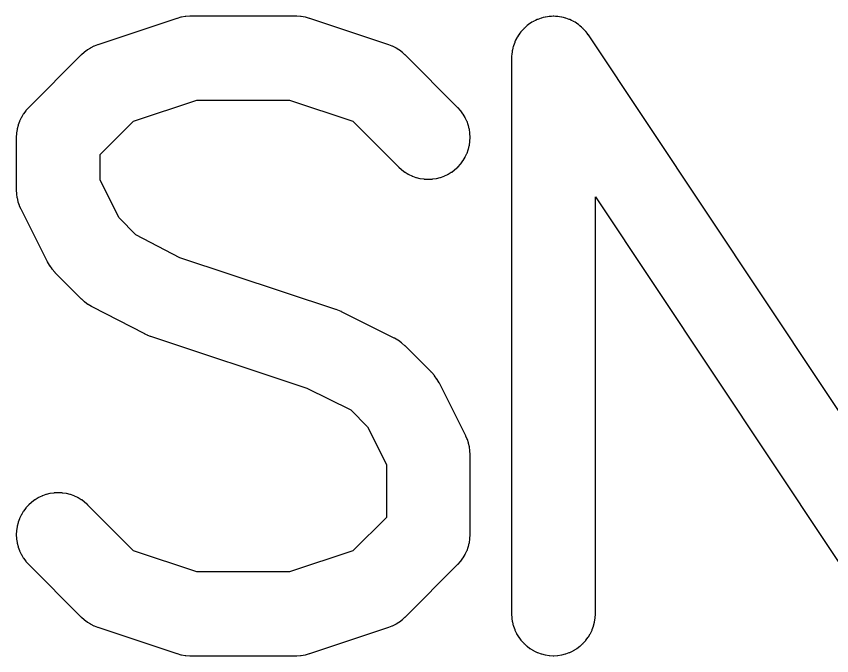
# Model space of a CAD drawing. Header units: inches. Extents: x -0.5 to 10, y -2.4 to 3.9.
# Drawn here: x 0.9446 to 1.0312, y -2.1305 to -2.0625 of the extents above; entities that cross this region are included whole.
import ezdxf

# ---------------------------------------------------------------- set-up
doc = ezdxf.new("R2010")
doc.units = ezdxf.units.IN

msp = doc.modelspace()

# ---------------------------------------------------------------- linework, layer by layer
msp.add_lwpolyline([(0.980296, -2.073689), (0.985153, -2.078547), (0.985164, -2.078557), (0.985171, -2.078564), (0.985458, -2.078824), (0.985478, -2.078841), (0.985496, -2.078855), (0.985808, -2.079086), (0.985827, -2.0791), (0.985848, -2.079113), (0.986181, -2.079312), (0.986202, -2.079324), (0.986224, -2.079336), (0.986575, -2.079501), (0.986594, -2.07951), (0.98662, -2.07952), (0.986985, -2.079651), (0.987006, -2.079658), (0.987032, -2.079665), (0.987408, -2.079759), (0.987432, -2.079765), (0.987456, -2.079769), (0.987839, -2.079826), (0.987862, -2.079828), (0.987888, -2.07983), (0.988275, -2.079849), (0.9883, -2.07985), (0.988325, -2.079849), (0.988712, -2.07983), (0.988738, -2.079828), (0.988761, -2.079826), (0.989144, -2.079769), (0.989168, -2.079765), (0.989192, -2.079759), (0.989568, -2.079665), (0.989594, -2.079658), (0.989615, -2.079651), (0.98998, -2.07952), (0.990006, -2.07951), (0.990025, -2.079501), (0.990376, -2.079336), (0.990398, -2.079324), (0.990419, -2.079312), (0.990752, -2.079113), (0.990773, -2.0791), (0.990792, -2.079086), (0.991104, -2.078855), (0.991122, -2.078841), (0.991142, -2.078824), (0.991429, -2.078564), (0.991447, -2.078547), (0.991464, -2.078529), (0.991724, -2.078242), (0.991741, -2.078222), (0.991755, -2.078204), (0.991986, -2.077892), (0.992, -2.077873), (0.992013, -2.077852), (0.992212, -2.077519), (0.992224, -2.077498), (0.992236, -2.077476), (0.992401, -2.077125), (0.99241, -2.077106), (0.99242, -2.07708), (0.992551, -2.076715), (0.992558, -2.076694), (0.992565, -2.076668), (0.992659, -2.076292), (0.992665, -2.076268), (0.992669, -2.076244), (0.992726, -2.075861), (0.992728, -2.075838), (0.99273, -2.075812), (0.992749, -2.075425), (0.99275, -2.0754), (0.992749, -2.075375), (0.99273, -2.074988), (0.992728, -2.074962), (0.992726, -2.074939), (0.992669, -2.074556), (0.992665, -2.074532), (0.992659, -2.074508), (0.992565, -2.074132), (0.992558, -2.074106), (0.992551, -2.074085), (0.99242, -2.07372), (0.99241, -2.073694), (0.992401, -2.073675), (0.992236, -2.073324), (0.992224, -2.073302), (0.992212, -2.073281), (0.992013, -2.072948), (0.992, -2.072927), (0.991986, -2.072908), (0.991755, -2.072596), (0.991741, -2.072578), (0.991724, -2.072558), (0.991464, -2.072271), (0.991457, -2.072264), (0.991447, -2.072253), (0.985847, -2.066653), (0.985836, -2.066643), (0.98583, -2.066637), (0.985559, -2.066391), (0.985542, -2.066376), (0.985524, -2.066361), (0.985231, -2.066141), (0.985212, -2.066127), (0.985193, -2.066114), (0.984882, -2.065922), (0.984861, -2.06591), (0.984841, -2.065899), (0.984513, -2.065737), (0.984495, -2.065728), (0.984471, -2.065718), (0.984129, -2.065586), (0.984114, -2.065581), (0.984107, -2.065578), (0.975707, -2.062778), (0.975699, -2.062776), (0.975682, -2.062771), (0.975273, -2.062658), (0.975249, -2.062652), (0.975249, -2.062652), (0.975221, -2.062647), (0.974803, -2.062579), (0.974774, -2.062575), (0.974774, -2.062575), (0.97475, -2.062573), (0.974327, -2.062551), (0.974309, -2.06255), (0.9743, -2.06255), (0.963, -2.06255), (0.962991, -2.06255), (0.962973, -2.062551), (0.96255, -2.062573), (0.962526, -2.062575), (0.962526, -2.062575), (0.962497, -2.062579), (0.962079, -2.062647), (0.962051, -2.062652), (0.962051, -2.062652), (0.962027, -2.062658), (0.961618, -2.062771), (0.961601, -2.062776), (0.961593, -2.062778), (0.953193, -2.065578), (0.953186, -2.065581), (0.953171, -2.065586), (0.952829, -2.065718), (0.952805, -2.065728), (0.952787, -2.065737), (0.952459, -2.065899), (0.952439, -2.06591), (0.952418, -2.065922), (0.952107, -2.066114), (0.952088, -2.066127), (0.952069, -2.066141), (0.951776, -2.066361), (0.951758, -2.066376), (0.951741, -2.066391), (0.95147, -2.066637), (0.951464, -2.066643), (0.951453, -2.066653), (0.945853, -2.072253), (0.945843, -2.072264), (0.945836, -2.072271), (0.945576, -2.072558), (0.945559, -2.072578), (0.945545, -2.072596), (0.945314, -2.072908), (0.9453, -2.072927), (0.945287, -2.072948), (0.945088, -2.073281), (0.945076, -2.073302), (0.945064, -2.073324), (0.944899, -2.073675), (0.94489, -2.073694), (0.94488, -2.07372), (0.944749, -2.074085), (0.944742, -2.074106), (0.944735, -2.074132), (0.944641, -2.074508), (0.944635, -2.074532), (0.944631, -2.074556), (0.944574, -2.074939), (0.944572, -2.074962), (0.94457, -2.074988), (0.944551, -2.075375), (0.94455, -2.07539), (0.94455, -2.0754), (0.94455, -2.081), (0.94455, -2.081011), (0.944551, -2.081023), (0.944568, -2.081389), (0.944569, -2.081414), (0.944572, -2.081435), (0.944623, -2.081798), (0.944626, -2.08182), (0.944631, -2.081843), (0.944715, -2.0822), (0.944722, -2.082225), (0.944728, -2.082244), (0.944845, -2.082591), (0.944852, -2.082611), (0.944862, -2.082634), (0.94501, -2.082969), (0.945018, -2.082986), (0.94502, -2.08299), (0.94782, -2.08859), (0.947824, -2.088597), (0.947832, -2.088614), (0.948042, -2.088982), (0.948054, -2.089002), (0.948054, -2.089002), (0.948071, -2.089027), (0.948318, -2.08937), (0.948335, -2.089393), (0.948335, -2.089393), (0.948352, -2.089412), (0.948635, -2.089727), (0.948644, -2.089737), (0.948653, -2.089747), (0.951453, -2.092547), (0.951463, -2.092556), (0.951472, -2.092564), (0.951772, -2.092835), (0.95179, -2.09285), (0.95179, -2.09285), (0.951812, -2.092868), (0.952139, -2.093107), (0.952159, -2.093121), (0.952159, -2.093121), (0.952182, -2.093135), (0.952531, -2.093339), (0.952541, -2.093345), (0.952554, -2.093352), (0.958154, -2.096252), (0.95817, -2.09626), (0.958171, -2.09626), (0.958454, -2.096393), (0.95847, -2.0964), (0.95849, -2.096408), (0.958782, -2.096518), (0.958792, -2.096521), (0.9588, -2.096524), (0.975396, -2.102023), (0.980064, -2.104357), (0.981843, -2.106136), (0.98385, -2.110151), (0.98385, -2.115757), (0.980296, -2.119311), (0.973578, -2.12155), (0.963722, -2.12155), (0.957004, -2.119311), (0.952147, -2.114453), (0.952136, -2.114443), (0.952129, -2.114436), (0.951842, -2.114176), (0.951822, -2.114159), (0.951804, -2.114145), (0.951492, -2.113914), (0.951473, -2.1139), (0.951452, -2.113887), (0.951119, -2.113688), (0.951098, -2.113676), (0.951076, -2.113664), (0.950725, -2.113499), (0.950706, -2.11349), (0.95068, -2.11348), (0.950315, -2.113349), (0.950294, -2.113342), (0.950268, -2.113335), (0.949892, -2.113241), (0.949868, -2.113235), (0.949844, -2.113231), (0.949461, -2.113174), (0.949438, -2.113172), (0.949412, -2.11317), (0.949025, -2.113151), (0.949, -2.11315), (0.948975, -2.113151), (0.948588, -2.11317), (0.948562, -2.113172), (0.948539, -2.113174), (0.948156, -2.113231), (0.948132, -2.113235), (0.948108, -2.113241), (0.947732, -2.113335), (0.947706, -2.113342), (0.947685, -2.113349), (0.94732, -2.11348), (0.947294, -2.11349), (0.947275, -2.113499), (0.946924, -2.113664), (0.946902, -2.113676), (0.946881, -2.113688), (0.946548, -2.113887), (0.946527, -2.1139), (0.946508, -2.113914), (0.946196, -2.114145), (0.946178, -2.114159), (0.946158, -2.114176), (0.945871, -2.114436), (0.945853, -2.114453), (0.945836, -2.114471), (0.945576, -2.114758), (0.945559, -2.114778), (0.945545, -2.114796), (0.945314, -2.115108), (0.9453, -2.115127), (0.945287, -2.115148), (0.945088, -2.115481), (0.945076, -2.115502), (0.945064, -2.115524), (0.944899, -2.115875), (0.94489, -2.115894), (0.94488, -2.11592), (0.944749, -2.116285), (0.944742, -2.116306), (0.944735, -2.116332), (0.944641, -2.116708), (0.944635, -2.116732), (0.944631, -2.116756), (0.944574, -2.117139), (0.944572, -2.117162), (0.94457, -2.117188), (0.944551, -2.117575), (0.94455, -2.1176), (0.944551, -2.117625), (0.94457, -2.118012), (0.944572, -2.118038), (0.944574, -2.118061), (0.944631, -2.118444), (0.944635, -2.118468), (0.944641, -2.118492), (0.944735, -2.118868), (0.944742, -2.118894), (0.944749, -2.118915), (0.94488, -2.11928), (0.94489, -2.119306), (0.944899, -2.119325), (0.945064, -2.119676), (0.945076, -2.119698), (0.945088, -2.119719), (0.945287, -2.120052), (0.9453, -2.120073), (0.945314, -2.120092), (0.945545, -2.120404), (0.945559, -2.120422), (0.945576, -2.120442), (0.945836, -2.120729), (0.945843, -2.120736), (0.945853, -2.120747), (0.951453, -2.126347), (0.951464, -2.126357), (0.95147, -2.126363), (0.951741, -2.126609), (0.951758, -2.126624), (0.951776, -2.126639), (0.952069, -2.126859), (0.952088, -2.126873), (0.952107, -2.126886), (0.952418, -2.127078), (0.952439, -2.12709), (0.952459, -2.127101), (0.952787, -2.127263), (0.952805, -2.127272), (0.952829, -2.127282), (0.953171, -2.127414), (0.953186, -2.127419), (0.953193, -2.127422), (0.961593, -2.130222), (0.961601, -2.130224), (0.961618, -2.130229), (0.962027, -2.130342), (0.962051, -2.130348), (0.962051, -2.130348), (0.962079, -2.130353), (0.962497, -2.130421), (0.962526, -2.130425), (0.962526, -2.130425), (0.96255, -2.130427), (0.962973, -2.130449), (0.962991, -2.13045), (0.963, -2.13045), (0.9743, -2.13045), (0.974309, -2.13045), (0.974327, -2.130449), (0.97475, -2.130427), (0.974774, -2.130425), (0.974774, -2.130425), (0.974803, -2.130421), (0.975221, -2.130353), (0.975249, -2.130348), (0.975249, -2.130348), (0.975273, -2.130342), (0.975682, -2.130229), (0.975699, -2.130224), (0.975707, -2.130222), (0.984107, -2.127422), (0.984114, -2.127419), (0.984129, -2.127414), (0.984471, -2.127282), (0.984495, -2.127272), (0.984513, -2.127263), (0.984841, -2.127101), (0.984861, -2.12709), (0.984882, -2.127078), (0.985193, -2.126886), (0.985212, -2.126873), (0.985231, -2.126859), (0.985524, -2.126639), (0.985542, -2.126624), (0.985559, -2.126609), (0.98583, -2.126363), (0.985836, -2.126357), (0.985847, -2.126347), (0.991447, -2.120747), (0.991457, -2.120736), (0.991464, -2.120729), (0.991724, -2.120442), (0.991741, -2.120422), (0.991755, -2.120404), (0.991986, -2.120092), (0.992, -2.120073), (0.992013, -2.120052), (0.992212, -2.119719), (0.992224, -2.119698), (0.992236, -2.119676), (0.992401, -2.119325), (0.99241, -2.119306), (0.99242, -2.11928), (0.992551, -2.118915), (0.992558, -2.118894), (0.992565, -2.118868), (0.992659, -2.118492), (0.992665, -2.118468), (0.992669, -2.118444), (0.992726, -2.118061), (0.992728, -2.118038), (0.99273, -2.118012), (0.992749, -2.117625), (0.99275, -2.11761), (0.99275, -2.1176), (0.99275, -2.1091), (0.99275, -2.109089), (0.992749, -2.109077), (0.992732, -2.108711), (0.992731, -2.108686), (0.992728, -2.108665), (0.992677, -2.108302), (0.992674, -2.10828), (0.992669, -2.108257), (0.992585, -2.1079), (0.992578, -2.107875), (0.992572, -2.107856), (0.992455, -2.107509), (0.992448, -2.107489), (0.992438, -2.107466), (0.99229, -2.107131), (0.992282, -2.107114), (0.99228, -2.10711), (0.98948, -2.10151), (0.989476, -2.101503), (0.989468, -2.101486), (0.989258, -2.101118), (0.989246, -2.101098), (0.989246, -2.101098), (0.989229, -2.101073), (0.988982, -2.10073), (0.988965, -2.100707), (0.988965, -2.100707), (0.988948, -2.100688), (0.988665, -2.100373), (0.988656, -2.100363), (0.988647, -2.100353), (0.985847, -2.097553), (0.985837, -2.097544), (0.985827, -2.097535), (0.985512, -2.097252), (0.985493, -2.097235), (0.985493, -2.097235), (0.98547, -2.097218), (0.985127, -2.096971), (0.985102, -2.096954), (0.985102, -2.096954), (0.985082, -2.096942), (0.984714, -2.096732), (0.984697, -2.096724), (0.98469, -2.09672), (0.97909, -2.09392), (0.979076, -2.093913), (0.979057, -2.093905), (0.978533, -2.093688), (0.978515, -2.093681), (0.9785, -2.093676), (0.961934, -2.088187), (0.957259, -2.085766), (0.955457, -2.083964), (0.95345, -2.079949), (0.95345, -2.077243), (0.957004, -2.073689), (0.963722, -2.07145), (0.973578, -2.07145)], close=True)
msp.add_lwpolyline([(1.03645, -2.111292), (1.005304, -2.064533), (1.005303, -2.064533), (1.005303, -2.064533), (1.0053, -2.064528), (1.0053, -2.064527), (1.005286, -2.064508), (1.005172, -2.064355), (1.005059, -2.064201), (1.005044, -2.064182), (1.005044, -2.064182), (1.00504, -2.064177), (1.005024, -2.064158), (1.004896, -2.064017), (1.004768, -2.063876), (1.004751, -2.063858), (1.004751, -2.063858), (1.004747, -2.063853), (1.004729, -2.063836), (1.004588, -2.063708), (1.004447, -2.06358), (1.004428, -2.063564), (1.004428, -2.063564), (1.004423, -2.06356), (1.004422, -2.063559), (1.004404, -2.063545), (1.004251, -2.063431), (1.004098, -2.063318), (1.004078, -2.063304), (1.004077, -2.063303), (1.004073, -2.0633), (1.004052, -2.063287), (1.003888, -2.063189), (1.003725, -2.063091), (1.003705, -2.063079), (1.003703, -2.063078), (1.003698, -2.063076), (1.003676, -2.063064), (1.003503, -2.062983), (1.003331, -2.062901), (1.003311, -2.062892), (1.003309, -2.062891), (1.003303, -2.062889), (1.00328, -2.06288), (1.003101, -2.062816), (1.002921, -2.062751), (1.002899, -2.062744), (1.002898, -2.062743), (1.002892, -2.062742), (1.002868, -2.062735), (1.002683, -2.062689), (1.002498, -2.062642), (1.002478, -2.062638), (1.002474, -2.062637), (1.002469, -2.062636), (1.002468, -2.062635), (1.002444, -2.062631), (1.002255, -2.062603), (1.002067, -2.062575), (1.002044, -2.062572), (1.002042, -2.062572), (1.002037, -2.062571), (1.002012, -2.06257), (1.001821, -2.06256), (1.001631, -2.062551), (1.001606, -2.06255), (1.001606, -2.06255), (1.0016, -2.06255), (1.001575, -2.062551), (1.001385, -2.06256), (1.001195, -2.062569), (1.00117, -2.062571), (1.00117, -2.062571), (1.001164, -2.062571), (1.001162, -2.062572), (1.001139, -2.062574), (1.000951, -2.062602), (1.000762, -2.06263), (1.000738, -2.062634), (1.000738, -2.062634), (1.000732, -2.062635), (1.000708, -2.062641), (1.000523, -2.062687), (1.000338, -2.062733), (1.000314, -2.06274), (1.000314, -2.06274), (1.000309, -2.062742), (1.000306, -2.062742), (1.000285, -2.062749), (1.000105, -2.062814), (0.999926, -2.062877), (0.999903, -2.062886), (0.999903, -2.062886), (0.999897, -2.062889), (0.999894, -2.06289), (0.999875, -2.062899), (0.999702, -2.06298), (0.99953, -2.063061), (0.999508, -2.063073), (0.999508, -2.063073), (0.999503, -2.063075), (0.999502, -2.063076), (0.999481, -2.063088), (0.999317, -2.063186), (0.999154, -2.063283), (0.999135, -2.063295), (0.999133, -2.063297), (0.999128, -2.0633), (0.999127, -2.0633), (0.999108, -2.063314), (0.998955, -2.063428), (0.998801, -2.063541), (0.998782, -2.063556), (0.998782, -2.063556), (0.998777, -2.06356), (0.998758, -2.063576), (0.998617, -2.063704), (0.998476, -2.063832), (0.998458, -2.063849), (0.998458, -2.063849), (0.998453, -2.063853), (0.998436, -2.063871), (0.998308, -2.064012), (0.99818, -2.064153), (0.998164, -2.064172), (0.998164, -2.064172), (0.99816, -2.064177), (0.998159, -2.064178), (0.998145, -2.064196), (0.998031, -2.064349), (0.997918, -2.064502), (0.997904, -2.064522), (0.997903, -2.064523), (0.9979, -2.064527), (0.997887, -2.064548), (0.997789, -2.064712), (0.997691, -2.064875), (0.997679, -2.064895), (0.997678, -2.064897), (0.997676, -2.064902), (0.997664, -2.064924), (0.997583, -2.065097), (0.997501, -2.065269), (0.997492, -2.065289), (0.997491, -2.065291), (0.997489, -2.065297), (0.99748, -2.06532), (0.997416, -2.065499), (0.997351, -2.065679), (0.997344, -2.065701), (0.997343, -2.065702), (0.997342, -2.065708), (0.997335, -2.065732), (0.997289, -2.065917), (0.997242, -2.066102), (0.997238, -2.066122), (0.997237, -2.066126), (0.997236, -2.066131), (0.997235, -2.066132), (0.997231, -2.066156), (0.997203, -2.066345), (0.997175, -2.066533), (0.997172, -2.066556), (0.997172, -2.066558), (0.997171, -2.066563), (0.99717, -2.066588), (0.99716, -2.066779), (0.997151, -2.066969), (0.99715, -2.066988), (0.99715, -2.06699), (0.99715, -2.066991), (0.99715, -2.066994), (0.99715, -2.066996), (0.99715, -2.067), (0.99715, -2.126), (0.99715, -2.12601), (0.997151, -2.126025), (0.99717, -2.126412), (0.997172, -2.126438), (0.997174, -2.126461), (0.997231, -2.126844), (0.997235, -2.126868), (0.997241, -2.126892), (0.997335, -2.127268), (0.997342, -2.127294), (0.997349, -2.127315), (0.99748, -2.12768), (0.99749, -2.127706), (0.997499, -2.127725), (0.997664, -2.128076), (0.997676, -2.128098), (0.997688, -2.128119), (0.997887, -2.128452), (0.9979, -2.128473), (0.997914, -2.128492), (0.998145, -2.128804), (0.998159, -2.128822), (0.998176, -2.128842), (0.998436, -2.129129), (0.998453, -2.129147), (0.998471, -2.129164), (0.998758, -2.129424), (0.998778, -2.129441), (0.998796, -2.129455), (0.999108, -2.129686), (0.999127, -2.1297), (0.999148, -2.129713), (0.999481, -2.129912), (0.999502, -2.129924), (0.999524, -2.129936), (0.999875, -2.130101), (0.999894, -2.13011), (0.99992, -2.13012), (1.000285, -2.130251), (1.000306, -2.130258), (1.000332, -2.130265), (1.000708, -2.130359), (1.000732, -2.130365), (1.000756, -2.130369), (1.001139, -2.130426), (1.001162, -2.130428), (1.001188, -2.13043), (1.001575, -2.130449), (1.0016, -2.13045), (1.001625, -2.130449), (1.002012, -2.13043), (1.002038, -2.130428), (1.002061, -2.130426), (1.002444, -2.130369), (1.002468, -2.130365), (1.002492, -2.130359), (1.002868, -2.130265), (1.002894, -2.130258), (1.002915, -2.130251), (1.00328, -2.13012), (1.003306, -2.13011), (1.003325, -2.130101), (1.003676, -2.129936), (1.003698, -2.129924), (1.003719, -2.129912), (1.004052, -2.129713), (1.004073, -2.1297), (1.004092, -2.129686), (1.004404, -2.129455), (1.004422, -2.129441), (1.004442, -2.129424), (1.004729, -2.129164), (1.004747, -2.129147), (1.004764, -2.129129), (1.005024, -2.128842), (1.005041, -2.128822), (1.005055, -2.128804), (1.005286, -2.128492), (1.0053, -2.128473), (1.005313, -2.128452), (1.005512, -2.128119), (1.005524, -2.128098), (1.005536, -2.128076), (1.005701, -2.127725), (1.00571, -2.127706), (1.00572, -2.12768), (1.005851, -2.127315), (1.005858, -2.127294), (1.005865, -2.127268), (1.005959, -2.126892), (1.005965, -2.126868), (1.005969, -2.126844), (1.006026, -2.126461), (1.006028, -2.126438), (1.00603, -2.126412), (1.006049, -2.126025), (1.00605, -2.12601), (1.00605, -2.126), (1.00605, -2.081708), (1.037196, -2.128467)])

doc.saveas('drawing.dxf')
